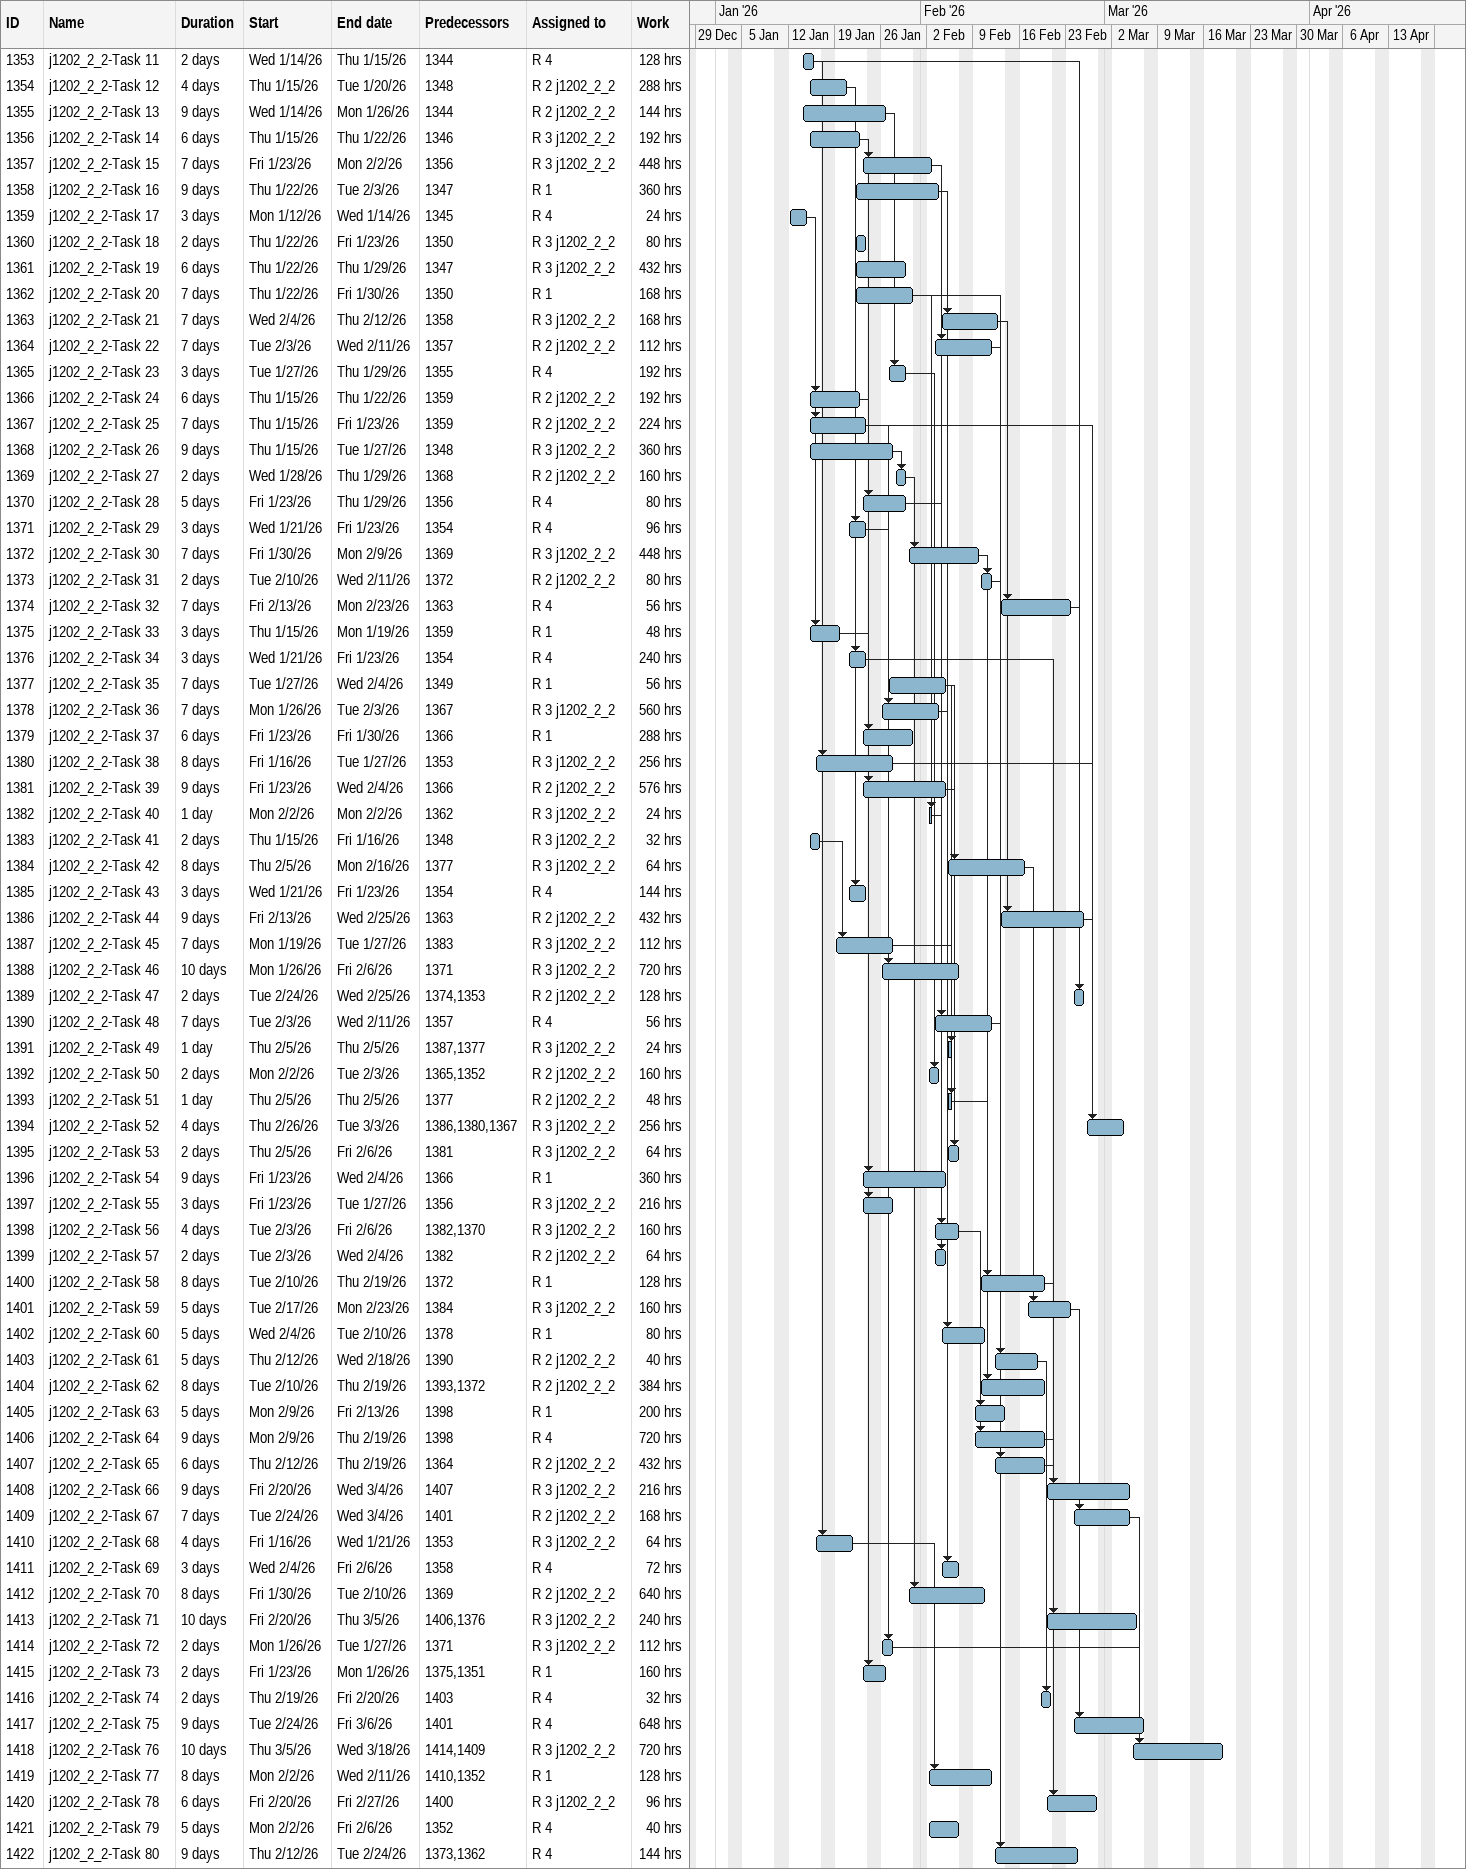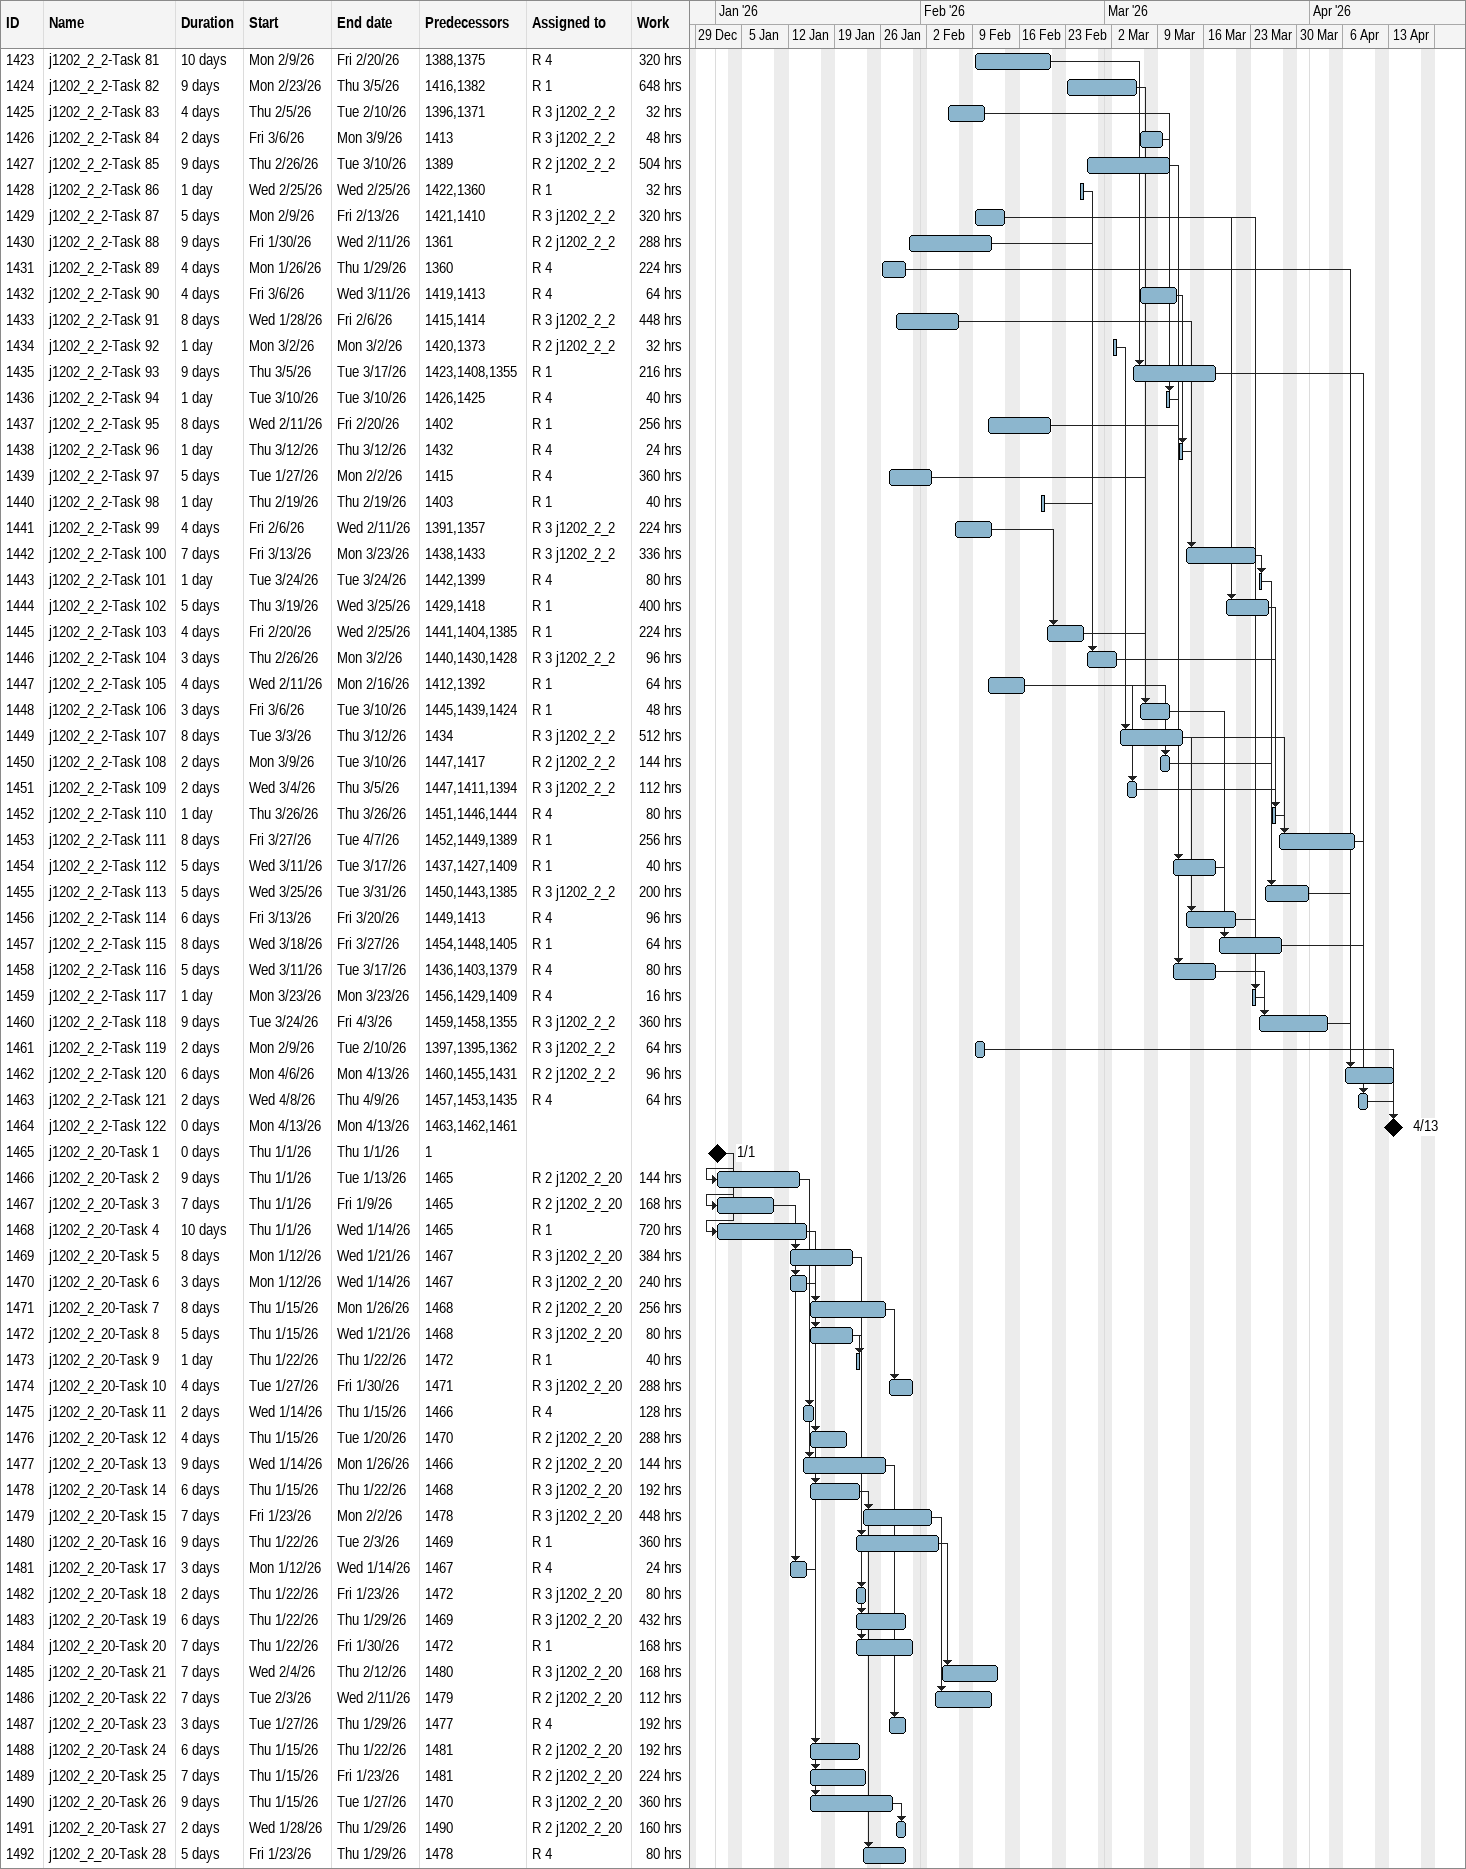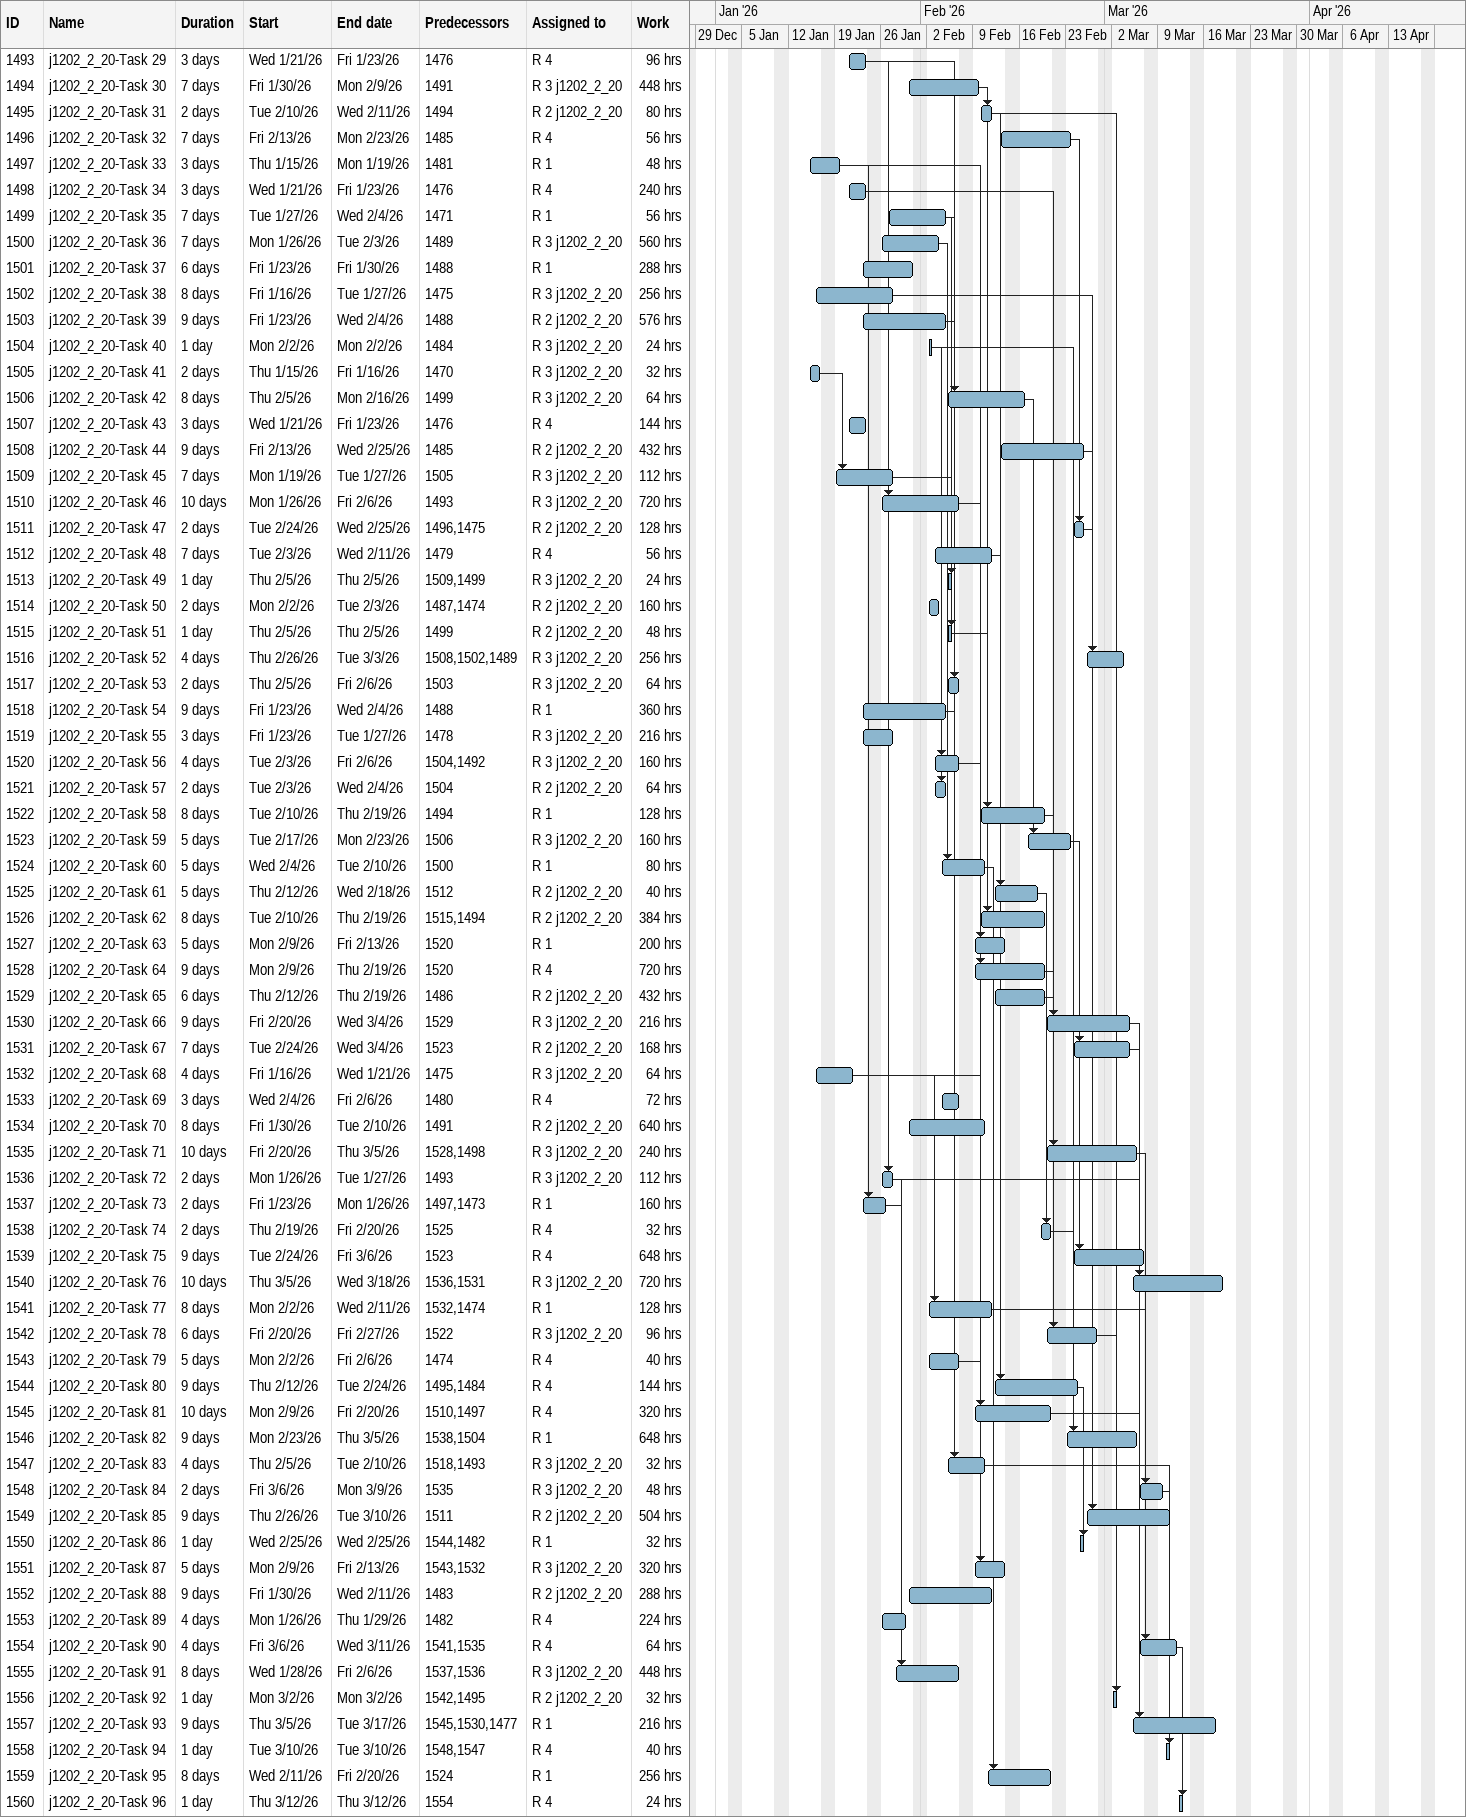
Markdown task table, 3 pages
| ID | Task | Duration | Start | Finish | Predecessors | Resources | Work (h) |
|---|---|---|---|---|---|---|---|
| 1353 | j1202_2_2-Task 11 | 2d | 2026-01-14 | 2026-01-15 | 1344 | R 4 | 128 |
| 1354 | j1202_2_2-Task 12 | 4d | 2026-01-15 | 2026-01-20 | 1348 | R 2 j1202_2_2 | 288 |
| 1355 | j1202_2_2-Task 13 | 9d | 2026-01-14 | 2026-01-26 | 1344 | R 2 j1202_2_2 | 144 |
| 1356 | j1202_2_2-Task 14 | 6d | 2026-01-15 | 2026-01-22 | 1346 | R 3 j1202_2_2 | 192 |
| 1357 | j1202_2_2-Task 15 | 7d | 2026-01-23 | 2026-02-02 | 1356 | R 3 j1202_2_2 | 448 |
| 1358 | j1202_2_2-Task 16 | 9d | 2026-01-22 | 2026-02-03 | 1347 | R 1 | 360 |
| 1359 | j1202_2_2-Task 17 | 3d | 2026-01-12 | 2026-01-14 | 1345 | R 4 | 24 |
| 1360 | j1202_2_2-Task 18 | 2d | 2026-01-22 | 2026-01-23 | 1350 | R 3 j1202_2_2 | 80 |
| 1361 | j1202_2_2-Task 19 | 6d | 2026-01-22 | 2026-01-29 | 1347 | R 3 j1202_2_2 | 432 |
| 1362 | j1202_2_2-Task 20 | 7d | 2026-01-22 | 2026-01-30 | 1350 | R 1 | 168 |
| 1363 | j1202_2_2-Task 21 | 7d | 2026-02-04 | 2026-02-12 | 1358 | R 3 j1202_2_2 | 168 |
| 1364 | j1202_2_2-Task 22 | 7d | 2026-02-03 | 2026-02-11 | 1357 | R 2 j1202_2_2 | 112 |
| 1365 | j1202_2_2-Task 23 | 3d | 2026-01-27 | 2026-01-29 | 1355 | R 4 | 192 |
| 1366 | j1202_2_2-Task 24 | 6d | 2026-01-15 | 2026-01-22 | 1359 | R 2 j1202_2_2 | 192 |
| 1367 | j1202_2_2-Task 25 | 7d | 2026-01-15 | 2026-01-23 | 1359 | R 2 j1202_2_2 | 224 |
| 1368 | j1202_2_2-Task 26 | 9d | 2026-01-15 | 2026-01-27 | 1348 | R 3 j1202_2_2 | 360 |
| 1369 | j1202_2_2-Task 27 | 2d | 2026-01-28 | 2026-01-29 | 1368 | R 2 j1202_2_2 | 160 |
| 1370 | j1202_2_2-Task 28 | 5d | 2026-01-23 | 2026-01-29 | 1356 | R 4 | 80 |
| 1371 | j1202_2_2-Task 29 | 3d | 2026-01-21 | 2026-01-23 | 1354 | R 4 | 96 |
| 1372 | j1202_2_2-Task 30 | 7d | 2026-01-30 | 2026-02-09 | 1369 | R 3 j1202_2_2 | 448 |
| 1373 | j1202_2_2-Task 31 | 2d | 2026-02-10 | 2026-02-11 | 1372 | R 2 j1202_2_2 | 80 |
| 1374 | j1202_2_2-Task 32 | 7d | 2026-02-13 | 2026-02-23 | 1363 | R 4 | 56 |
| 1375 | j1202_2_2-Task 33 | 3d | 2026-01-15 | 2026-01-19 | 1359 | R 1 | 48 |
| 1376 | j1202_2_2-Task 34 | 3d | 2026-01-21 | 2026-01-23 | 1354 | R 4 | 240 |
| 1377 | j1202_2_2-Task 35 | 7d | 2026-01-27 | 2026-02-04 | 1349 | R 1 | 56 |
| 1378 | j1202_2_2-Task 36 | 7d | 2026-01-26 | 2026-02-03 | 1367 | R 3 j1202_2_2 | 560 |
| 1379 | j1202_2_2-Task 37 | 6d | 2026-01-23 | 2026-01-30 | 1366 | R 1 | 288 |
| 1380 | j1202_2_2-Task 38 | 8d | 2026-01-16 | 2026-01-27 | 1353 | R 3 j1202_2_2 | 256 |
| 1381 | j1202_2_2-Task 39 | 9d | 2026-01-23 | 2026-02-04 | 1366 | R 2 j1202_2_2 | 576 |
| 1382 | j1202_2_2-Task 40 | 1d | 2026-02-02 | 2026-02-02 | 1362 | R 3 j1202_2_2 | 24 |
| 1383 | j1202_2_2-Task 41 | 2d | 2026-01-15 | 2026-01-16 | 1348 | R 3 j1202_2_2 | 32 |
| 1384 | j1202_2_2-Task 42 | 8d | 2026-02-05 | 2026-02-16 | 1377 | R 3 j1202_2_2 | 64 |
| 1385 | j1202_2_2-Task 43 | 3d | 2026-01-21 | 2026-01-23 | 1354 | R 4 | 144 |
| 1386 | j1202_2_2-Task 44 | 9d | 2026-02-13 | 2026-02-25 | 1363 | R 2 j1202_2_2 | 432 |
| 1387 | j1202_2_2-Task 45 | 7d | 2026-01-19 | 2026-01-27 | 1383 | R 3 j1202_2_2 | 112 |
| 1388 | j1202_2_2-Task 46 | 10d | 2026-01-26 | 2026-02-06 | 1371 | R 3 j1202_2_2 | 720 |
| 1389 | j1202_2_2-Task 47 | 2d | 2026-02-24 | 2026-02-25 | 1374, 1353 | R 2 j1202_2_2 | 128 |
| 1390 | j1202_2_2-Task 48 | 7d | 2026-02-03 | 2026-02-11 | 1357 | R 4 | 56 |
| 1391 | j1202_2_2-Task 49 | 1d | 2026-02-05 | 2026-02-05 | 1387, 1377 | R 3 j1202_2_2 | 24 |
| 1392 | j1202_2_2-Task 50 | 2d | 2026-02-02 | 2026-02-03 | 1365, 1352 | R 2 j1202_2_2 | 160 |
| 1393 | j1202_2_2-Task 51 | 1d | 2026-02-05 | 2026-02-05 | 1377 | R 2 j1202_2_2 | 48 |
| 1394 | j1202_2_2-Task 52 | 4d | 2026-02-26 | 2026-03-03 | 1386, 1380, 1367 | R 3 j1202_2_2 | 256 |
| 1395 | j1202_2_2-Task 53 | 2d | 2026-02-05 | 2026-02-06 | 1381 | R 3 j1202_2_2 | 64 |
| 1396 | j1202_2_2-Task 54 | 9d | 2026-01-23 | 2026-02-04 | 1366 | R 1 | 360 |
| 1397 | j1202_2_2-Task 55 | 3d | 2026-01-23 | 2026-01-27 | 1356 | R 3 j1202_2_2 | 216 |
| 1398 | j1202_2_2-Task 56 | 4d | 2026-02-03 | 2026-02-06 | 1382, 1370 | R 3 j1202_2_2 | 160 |
| 1399 | j1202_2_2-Task 57 | 2d | 2026-02-03 | 2026-02-04 | 1382 | R 2 j1202_2_2 | 64 |
| 1400 | j1202_2_2-Task 58 | 8d | 2026-02-10 | 2026-02-19 | 1372 | R 1 | 128 |
| 1401 | j1202_2_2-Task 59 | 5d | 2026-02-17 | 2026-02-23 | 1384 | R 3 j1202_2_2 | 160 |
| 1402 | j1202_2_2-Task 60 | 5d | 2026-02-04 | 2026-02-10 | 1378 | R 1 | 80 |
| 1403 | j1202_2_2-Task 61 | 5d | 2026-02-12 | 2026-02-18 | 1390 | R 2 j1202_2_2 | 40 |
| 1404 | j1202_2_2-Task 62 | 8d | 2026-02-10 | 2026-02-19 | 1393, 1372 | R 2 j1202_2_2 | 384 |
| 1405 | j1202_2_2-Task 63 | 5d | 2026-02-09 | 2026-02-13 | 1398 | R 1 | 200 |
| 1406 | j1202_2_2-Task 64 | 9d | 2026-02-09 | 2026-02-19 | 1398 | R 4 | 720 |
| 1407 | j1202_2_2-Task 65 | 6d | 2026-02-12 | 2026-02-19 | 1364 | R 2 j1202_2_2 | 432 |
| 1408 | j1202_2_2-Task 66 | 9d | 2026-02-20 | 2026-03-04 | 1407 | R 3 j1202_2_2 | 216 |
| 1409 | j1202_2_2-Task 67 | 7d | 2026-02-24 | 2026-03-04 | 1401 | R 2 j1202_2_2 | 168 |
| 1410 | j1202_2_2-Task 68 | 4d | 2026-01-16 | 2026-01-21 | 1353 | R 3 j1202_2_2 | 64 |
| 1411 | j1202_2_2-Task 69 | 3d | 2026-02-04 | 2026-02-06 | 1358 | R 4 | 72 |
| 1412 | j1202_2_2-Task 70 | 8d | 2026-01-30 | 2026-02-10 | 1369 | R 2 j1202_2_2 | 640 |
| 1413 | j1202_2_2-Task 71 | 10d | 2026-02-20 | 2026-03-05 | 1406, 1376 | R 3 j1202_2_2 | 240 |
| 1414 | j1202_2_2-Task 72 | 2d | 2026-01-26 | 2026-01-27 | 1371 | R 3 j1202_2_2 | 112 |
| 1415 | j1202_2_2-Task 73 | 2d | 2026-01-23 | 2026-01-26 | 1375, 1351 | R 1 | 160 |
| 1416 | j1202_2_2-Task 74 | 2d | 2026-02-19 | 2026-02-20 | 1403 | R 4 | 32 |
| 1417 | j1202_2_2-Task 75 | 9d | 2026-02-24 | 2026-03-06 | 1401 | R 4 | 648 |
| 1418 | j1202_2_2-Task 76 | 10d | 2026-03-05 | 2026-03-18 | 1414, 1409 | R 3 j1202_2_2 | 720 |
| 1419 | j1202_2_2-Task 77 | 8d | 2026-02-02 | 2026-02-11 | 1410, 1352 | R 1 | 128 |
| 1420 | j1202_2_2-Task 78 | 6d | 2026-02-20 | 2026-02-27 | 1400 | R 3 j1202_2_2 | 96 |
| 1421 | j1202_2_2-Task 79 | 5d | 2026-02-02 | 2026-02-06 | 1352 | R 4 | 40 |
| 1422 | j1202_2_2-Task 80 | 9d | 2026-02-12 | 2026-02-24 | 1373, 1362 | R 4 | 144 |
| 1423 | j1202_2_2-Task 81 | 10d | 2026-02-09 | 2026-02-20 | 1388, 1375 | R 4 | 320 |
| 1424 | j1202_2_2-Task 82 | 9d | 2026-02-23 | 2026-03-05 | 1416, 1382 | R 1 | 648 |
| 1425 | j1202_2_2-Task 83 | 4d | 2026-02-05 | 2026-02-10 | 1396, 1371 | R 3 j1202_2_2 | 32 |
| 1426 | j1202_2_2-Task 84 | 2d | 2026-03-06 | 2026-03-09 | 1413 | R 3 j1202_2_2 | 48 |
| 1427 | j1202_2_2-Task 85 | 9d | 2026-02-26 | 2026-03-10 | 1389 | R 2 j1202_2_2 | 504 |
| 1428 | j1202_2_2-Task 86 | 1d | 2026-02-25 | 2026-02-25 | 1422, 1360 | R 1 | 32 |
| 1429 | j1202_2_2-Task 87 | 5d | 2026-02-09 | 2026-02-13 | 1421, 1410 | R 3 j1202_2_2 | 320 |
| 1430 | j1202_2_2-Task 88 | 9d | 2026-01-30 | 2026-02-11 | 1361 | R 2 j1202_2_2 | 288 |
| 1431 | j1202_2_2-Task 89 | 4d | 2026-01-26 | 2026-01-29 | 1360 | R 4 | 224 |
| 1432 | j1202_2_2-Task 90 | 4d | 2026-03-06 | 2026-03-11 | 1419, 1413 | R 4 | 64 |
| 1433 | j1202_2_2-Task 91 | 8d | 2026-01-28 | 2026-02-06 | 1415, 1414 | R 3 j1202_2_2 | 448 |
| 1434 | j1202_2_2-Task 92 | 1d | 2026-03-02 | 2026-03-02 | 1420, 1373 | R 2 j1202_2_2 | 32 |
| 1435 | j1202_2_2-Task 93 | 9d | 2026-03-05 | 2026-03-17 | 1423, 1408, 1355 | R 1 | 216 |
| 1436 | j1202_2_2-Task 94 | 1d | 2026-03-10 | 2026-03-10 | 1426, 1425 | R 4 | 40 |
| 1437 | j1202_2_2-Task 95 | 8d | 2026-02-11 | 2026-02-20 | 1402 | R 1 | 256 |
| 1438 | j1202_2_2-Task 96 | 1d | 2026-03-12 | 2026-03-12 | 1432 | R 4 | 24 |
| 1439 | j1202_2_2-Task 97 | 5d | 2026-01-27 | 2026-02-02 | 1415 | R 4 | 360 |
| 1440 | j1202_2_2-Task 98 | 1d | 2026-02-19 | 2026-02-19 | 1403 | R 1 | 40 |
| 1441 | j1202_2_2-Task 99 | 4d | 2026-02-06 | 2026-02-11 | 1391, 1357 | R 3 j1202_2_2 | 224 |
| 1442 | j1202_2_2-Task 100 | 7d | 2026-03-13 | 2026-03-23 | 1438, 1433 | R 3 j1202_2_2 | 336 |
| 1443 | j1202_2_2-Task 101 | 1d | 2026-03-24 | 2026-03-24 | 1442, 1399 | R 4 | 80 |
| 1444 | j1202_2_2-Task 102 | 5d | 2026-03-19 | 2026-03-25 | 1429, 1418 | R 1 | 400 |
| 1445 | j1202_2_2-Task 103 | 4d | 2026-02-20 | 2026-02-25 | 1441, 1404, 1385 | R 1 | 224 |
| 1446 | j1202_2_2-Task 104 | 3d | 2026-02-26 | 2026-03-02 | 1440, 1430, 1428 | R 3 j1202_2_2 | 96 |
| 1447 | j1202_2_2-Task 105 | 4d | 2026-02-11 | 2026-02-16 | 1412, 1392 | R 1 | 64 |
| 1448 | j1202_2_2-Task 106 | 3d | 2026-03-06 | 2026-03-10 | 1445, 1439, 1424 | R 1 | 48 |
| 1449 | j1202_2_2-Task 107 | 8d | 2026-03-03 | 2026-03-12 | 1434 | R 3 j1202_2_2 | 512 |
| 1450 | j1202_2_2-Task 108 | 2d | 2026-03-09 | 2026-03-10 | 1447, 1417 | R 2 j1202_2_2 | 144 |
| 1451 | j1202_2_2-Task 109 | 2d | 2026-03-04 | 2026-03-05 | 1447, 1411, 1394 | R 3 j1202_2_2 | 112 |
| 1452 | j1202_2_2-Task 110 | 1d | 2026-03-26 | 2026-03-26 | 1451, 1446, 1444 | R 4 | 80 |
| 1453 | j1202_2_2-Task 111 | 8d | 2026-03-27 | 2026-04-07 | 1452, 1449, 1389 | R 1 | 256 |
| 1454 | j1202_2_2-Task 112 | 5d | 2026-03-11 | 2026-03-17 | 1437, 1427, 1409 | R 1 | 40 |
| 1455 | j1202_2_2-Task 113 | 5d | 2026-03-25 | 2026-03-31 | 1450, 1443, 1385 | R 3 j1202_2_2 | 200 |
| 1456 | j1202_2_2-Task 114 | 6d | 2026-03-13 | 2026-03-20 | 1449, 1413 | R 4 | 96 |
| 1457 | j1202_2_2-Task 115 | 8d | 2026-03-18 | 2026-03-27 | 1454, 1448, 1405 | R 1 | 64 |
| 1458 | j1202_2_2-Task 116 | 5d | 2026-03-11 | 2026-03-17 | 1436, 1403, 1379 | R 4 | 80 |
| 1459 | j1202_2_2-Task 117 | 1d | 2026-03-23 | 2026-03-23 | 1456, 1429, 1409 | R 4 | 16 |
| 1460 | j1202_2_2-Task 118 | 9d | 2026-03-24 | 2026-04-03 | 1459, 1458, 1355 | R 3 j1202_2_2 | 360 |
| 1461 | j1202_2_2-Task 119 | 2d | 2026-02-09 | 2026-02-10 | 1397, 1395, 1362 | R 3 j1202_2_2 | 64 |
| 1462 | j1202_2_2-Task 120 | 6d | 2026-04-06 | 2026-04-13 | 1460, 1455, 1431 | R 2 j1202_2_2 | 96 |
| 1463 | j1202_2_2-Task 121 | 2d | 2026-04-08 | 2026-04-09 | 1457, 1453, 1435 | R 4 | 64 |
| 1464 | j1202_2_2-Task 122 | 0d | 2026-04-13 | 2026-04-13 | 1463, 1462, 1461 |  |  |
| 1465 | j1202_2_20-Task 1 | 0d | 2026-01-01 | 2026-01-01 | 1 |  |  |
| 1466 | j1202_2_20-Task 2 | 9d | 2026-01-01 | 2026-01-13 | 1465 | R 2 j1202_2_20 | 144 |
| 1467 | j1202_2_20-Task 3 | 7d | 2026-01-01 | 2026-01-09 | 1465 | R 2 j1202_2_20 | 168 |
| 1468 | j1202_2_20-Task 4 | 10d | 2026-01-01 | 2026-01-14 | 1465 | R 1 | 720 |
| 1469 | j1202_2_20-Task 5 | 8d | 2026-01-12 | 2026-01-21 | 1467 | R 3 j1202_2_20 | 384 |
| 1470 | j1202_2_20-Task 6 | 3d | 2026-01-12 | 2026-01-14 | 1467 | R 3 j1202_2_20 | 240 |
| 1471 | j1202_2_20-Task 7 | 8d | 2026-01-15 | 2026-01-26 | 1468 | R 2 j1202_2_20 | 256 |
| 1472 | j1202_2_20-Task 8 | 5d | 2026-01-15 | 2026-01-21 | 1468 | R 3 j1202_2_20 | 80 |
| 1473 | j1202_2_20-Task 9 | 1d | 2026-01-22 | 2026-01-22 | 1472 | R 1 | 40 |
| 1474 | j1202_2_20-Task 10 | 4d | 2026-01-27 | 2026-01-30 | 1471 | R 3 j1202_2_20 | 288 |
| 1475 | j1202_2_20-Task 11 | 2d | 2026-01-14 | 2026-01-15 | 1466 | R 4 | 128 |
| 1476 | j1202_2_20-Task 12 | 4d | 2026-01-15 | 2026-01-20 | 1470 | R 2 j1202_2_20 | 288 |
| 1477 | j1202_2_20-Task 13 | 9d | 2026-01-14 | 2026-01-26 | 1466 | R 2 j1202_2_20 | 144 |
| 1478 | j1202_2_20-Task 14 | 6d | 2026-01-15 | 2026-01-22 | 1468 | R 3 j1202_2_20 | 192 |
| 1479 | j1202_2_20-Task 15 | 7d | 2026-01-23 | 2026-02-02 | 1478 | R 3 j1202_2_20 | 448 |
| 1480 | j1202_2_20-Task 16 | 9d | 2026-01-22 | 2026-02-03 | 1469 | R 1 | 360 |
| 1481 | j1202_2_20-Task 17 | 3d | 2026-01-12 | 2026-01-14 | 1467 | R 4 | 24 |
| 1482 | j1202_2_20-Task 18 | 2d | 2026-01-22 | 2026-01-23 | 1472 | R 3 j1202_2_20 | 80 |
| 1483 | j1202_2_20-Task 19 | 6d | 2026-01-22 | 2026-01-29 | 1469 | R 3 j1202_2_20 | 432 |
| 1484 | j1202_2_20-Task 20 | 7d | 2026-01-22 | 2026-01-30 | 1472 | R 1 | 168 |
| 1485 | j1202_2_20-Task 21 | 7d | 2026-02-04 | 2026-02-12 | 1480 | R 3 j1202_2_20 | 168 |
| 1486 | j1202_2_20-Task 22 | 7d | 2026-02-03 | 2026-02-11 | 1479 | R 2 j1202_2_20 | 112 |
| 1487 | j1202_2_20-Task 23 | 3d | 2026-01-27 | 2026-01-29 | 1477 | R 4 | 192 |
| 1488 | j1202_2_20-Task 24 | 6d | 2026-01-15 | 2026-01-22 | 1481 | R 2 j1202_2_20 | 192 |
| 1489 | j1202_2_20-Task 25 | 7d | 2026-01-15 | 2026-01-23 | 1481 | R 2 j1202_2_20 | 224 |
| 1490 | j1202_2_20-Task 26 | 9d | 2026-01-15 | 2026-01-27 | 1470 | R 3 j1202_2_20 | 360 |
| 1491 | j1202_2_20-Task 27 | 2d | 2026-01-28 | 2026-01-29 | 1490 | R 2 j1202_2_20 | 160 |
| 1492 | j1202_2_20-Task 28 | 5d | 2026-01-23 | 2026-01-29 | 1478 | R 4 | 80 |
| 1493 | j1202_2_20-Task 29 | 3d | 2026-01-21 | 2026-01-23 | 1476 | R 4 | 96 |
| 1494 | j1202_2_20-Task 30 | 7d | 2026-01-30 | 2026-02-09 | 1491 | R 3 j1202_2_20 | 448 |
| 1495 | j1202_2_20-Task 31 | 2d | 2026-02-10 | 2026-02-11 | 1494 | R 2 j1202_2_20 | 80 |
| 1496 | j1202_2_20-Task 32 | 7d | 2026-02-13 | 2026-02-23 | 1485 | R 4 | 56 |
| 1497 | j1202_2_20-Task 33 | 3d | 2026-01-15 | 2026-01-19 | 1481 | R 1 | 48 |
| 1498 | j1202_2_20-Task 34 | 3d | 2026-01-21 | 2026-01-23 | 1476 | R 4 | 240 |
| 1499 | j1202_2_20-Task 35 | 7d | 2026-01-27 | 2026-02-04 | 1471 | R 1 | 56 |
| 1500 | j1202_2_20-Task 36 | 7d | 2026-01-26 | 2026-02-03 | 1489 | R 3 j1202_2_20 | 560 |
| 1501 | j1202_2_20-Task 37 | 6d | 2026-01-23 | 2026-01-30 | 1488 | R 1 | 288 |
| 1502 | j1202_2_20-Task 38 | 8d | 2026-01-16 | 2026-01-27 | 1475 | R 3 j1202_2_20 | 256 |
| 1503 | j1202_2_20-Task 39 | 9d | 2026-01-23 | 2026-02-04 | 1488 | R 2 j1202_2_20 | 576 |
| 1504 | j1202_2_20-Task 40 | 1d | 2026-02-02 | 2026-02-02 | 1484 | R 3 j1202_2_20 | 24 |
| 1505 | j1202_2_20-Task 41 | 2d | 2026-01-15 | 2026-01-16 | 1470 | R 3 j1202_2_20 | 32 |
| 1506 | j1202_2_20-Task 42 | 8d | 2026-02-05 | 2026-02-16 | 1499 | R 3 j1202_2_20 | 64 |
| 1507 | j1202_2_20-Task 43 | 3d | 2026-01-21 | 2026-01-23 | 1476 | R 4 | 144 |
| 1508 | j1202_2_20-Task 44 | 9d | 2026-02-13 | 2026-02-25 | 1485 | R 2 j1202_2_20 | 432 |
| 1509 | j1202_2_20-Task 45 | 7d | 2026-01-19 | 2026-01-27 | 1505 | R 3 j1202_2_20 | 112 |
| 1510 | j1202_2_20-Task 46 | 10d | 2026-01-26 | 2026-02-06 | 1493 | R 3 j1202_2_20 | 720 |
| 1511 | j1202_2_20-Task 47 | 2d | 2026-02-24 | 2026-02-25 | 1496, 1475 | R 2 j1202_2_20 | 128 |
| 1512 | j1202_2_20-Task 48 | 7d | 2026-02-03 | 2026-02-11 | 1479 | R 4 | 56 |
| 1513 | j1202_2_20-Task 49 | 1d | 2026-02-05 | 2026-02-05 | 1509, 1499 | R 3 j1202_2_20 | 24 |
| 1514 | j1202_2_20-Task 50 | 2d | 2026-02-02 | 2026-02-03 | 1487, 1474 | R 2 j1202_2_20 | 160 |
| 1515 | j1202_2_20-Task 51 | 1d | 2026-02-05 | 2026-02-05 | 1499 | R 2 j1202_2_20 | 48 |
| 1516 | j1202_2_20-Task 52 | 4d | 2026-02-26 | 2026-03-03 | 1508, 1502, 1489 | R 3 j1202_2_20 | 256 |
| 1517 | j1202_2_20-Task 53 | 2d | 2026-02-05 | 2026-02-06 | 1503 | R 3 j1202_2_20 | 64 |
| 1518 | j1202_2_20-Task 54 | 9d | 2026-01-23 | 2026-02-04 | 1488 | R 1 | 360 |
| 1519 | j1202_2_20-Task 55 | 3d | 2026-01-23 | 2026-01-27 | 1478 | R 3 j1202_2_20 | 216 |
| 1520 | j1202_2_20-Task 56 | 4d | 2026-02-03 | 2026-02-06 | 1504, 1492 | R 3 j1202_2_20 | 160 |
| 1521 | j1202_2_20-Task 57 | 2d | 2026-02-03 | 2026-02-04 | 1504 | R 2 j1202_2_20 | 64 |
| 1522 | j1202_2_20-Task 58 | 8d | 2026-02-10 | 2026-02-19 | 1494 | R 1 | 128 |
| 1523 | j1202_2_20-Task 59 | 5d | 2026-02-17 | 2026-02-23 | 1506 | R 3 j1202_2_20 | 160 |
| 1524 | j1202_2_20-Task 60 | 5d | 2026-02-04 | 2026-02-10 | 1500 | R 1 | 80 |
| 1525 | j1202_2_20-Task 61 | 5d | 2026-02-12 | 2026-02-18 | 1512 | R 2 j1202_2_20 | 40 |
| 1526 | j1202_2_20-Task 62 | 8d | 2026-02-10 | 2026-02-19 | 1515, 1494 | R 2 j1202_2_20 | 384 |
| 1527 | j1202_2_20-Task 63 | 5d | 2026-02-09 | 2026-02-13 | 1520 | R 1 | 200 |
| 1528 | j1202_2_20-Task 64 | 9d | 2026-02-09 | 2026-02-19 | 1520 | R 4 | 720 |
| 1529 | j1202_2_20-Task 65 | 6d | 2026-02-12 | 2026-02-19 | 1486 | R 2 j1202_2_20 | 432 |
| 1530 | j1202_2_20-Task 66 | 9d | 2026-02-20 | 2026-03-04 | 1529 | R 3 j1202_2_20 | 216 |
| 1531 | j1202_2_20-Task 67 | 7d | 2026-02-24 | 2026-03-04 | 1523 | R 2 j1202_2_20 | 168 |
| 1532 | j1202_2_20-Task 68 | 4d | 2026-01-16 | 2026-01-21 | 1475 | R 3 j1202_2_20 | 64 |
| 1533 | j1202_2_20-Task 69 | 3d | 2026-02-04 | 2026-02-06 | 1480 | R 4 | 72 |
| 1534 | j1202_2_20-Task 70 | 8d | 2026-01-30 | 2026-02-10 | 1491 | R 2 j1202_2_20 | 640 |
| 1535 | j1202_2_20-Task 71 | 10d | 2026-02-20 | 2026-03-05 | 1528, 1498 | R 3 j1202_2_20 | 240 |
| 1536 | j1202_2_20-Task 72 | 2d | 2026-01-26 | 2026-01-27 | 1493 | R 3 j1202_2_20 | 112 |
| 1537 | j1202_2_20-Task 73 | 2d | 2026-01-23 | 2026-01-26 | 1497, 1473 | R 1 | 160 |
| 1538 | j1202_2_20-Task 74 | 2d | 2026-02-19 | 2026-02-20 | 1525 | R 4 | 32 |
| 1539 | j1202_2_20-Task 75 | 9d | 2026-02-24 | 2026-03-06 | 1523 | R 4 | 648 |
| 1540 | j1202_2_20-Task 76 | 10d | 2026-03-05 | 2026-03-18 | 1536, 1531 | R 3 j1202_2_20 | 720 |
| 1541 | j1202_2_20-Task 77 | 8d | 2026-02-02 | 2026-02-11 | 1532, 1474 | R 1 | 128 |
| 1542 | j1202_2_20-Task 78 | 6d | 2026-02-20 | 2026-02-27 | 1522 | R 3 j1202_2_20 | 96 |
| 1543 | j1202_2_20-Task 79 | 5d | 2026-02-02 | 2026-02-06 | 1474 | R 4 | 40 |
| 1544 | j1202_2_20-Task 80 | 9d | 2026-02-12 | 2026-02-24 | 1495, 1484 | R 4 | 144 |
| 1545 | j1202_2_20-Task 81 | 10d | 2026-02-09 | 2026-02-20 | 1510, 1497 | R 4 | 320 |
| 1546 | j1202_2_20-Task 82 | 9d | 2026-02-23 | 2026-03-05 | 1538, 1504 | R 1 | 648 |
| 1547 | j1202_2_20-Task 83 | 4d | 2026-02-05 | 2026-02-10 | 1518, 1493 | R 3 j1202_2_20 | 32 |
| 1548 | j1202_2_20-Task 84 | 2d | 2026-03-06 | 2026-03-09 | 1535 | R 3 j1202_2_20 | 48 |
| 1549 | j1202_2_20-Task 85 | 9d | 2026-02-26 | 2026-03-10 | 1511 | R 2 j1202_2_20 | 504 |
| 1550 | j1202_2_20-Task 86 | 1d | 2026-02-25 | 2026-02-25 | 1544, 1482 | R 1 | 32 |
| 1551 | j1202_2_20-Task 87 | 5d | 2026-02-09 | 2026-02-13 | 1543, 1532 | R 3 j1202_2_20 | 320 |
| 1552 | j1202_2_20-Task 88 | 9d | 2026-01-30 | 2026-02-11 | 1483 | R 2 j1202_2_20 | 288 |
| 1553 | j1202_2_20-Task 89 | 4d | 2026-01-26 | 2026-01-29 | 1482 | R 4 | 224 |
| 1554 | j1202_2_20-Task 90 | 4d | 2026-03-06 | 2026-03-11 | 1541, 1535 | R 4 | 64 |
| 1555 | j1202_2_20-Task 91 | 8d | 2026-01-28 | 2026-02-06 | 1537, 1536 | R 3 j1202_2_20 | 448 |
| 1556 | j1202_2_20-Task 92 | 1d | 2026-03-02 | 2026-03-02 | 1542, 1495 | R 2 j1202_2_20 | 32 |
| 1557 | j1202_2_20-Task 93 | 9d | 2026-03-05 | 2026-03-17 | 1545, 1530, 1477 | R 1 | 216 |
| 1558 | j1202_2_20-Task 94 | 1d | 2026-03-10 | 2026-03-10 | 1548, 1547 | R 4 | 40 |
| 1559 | j1202_2_20-Task 95 | 8d | 2026-02-11 | 2026-02-20 | 1524 | R 1 | 256 |
| 1560 | j1202_2_20-Task 96 | 1d | 2026-03-12 | 2026-03-12 | 1554 | R 4 | 24 |
